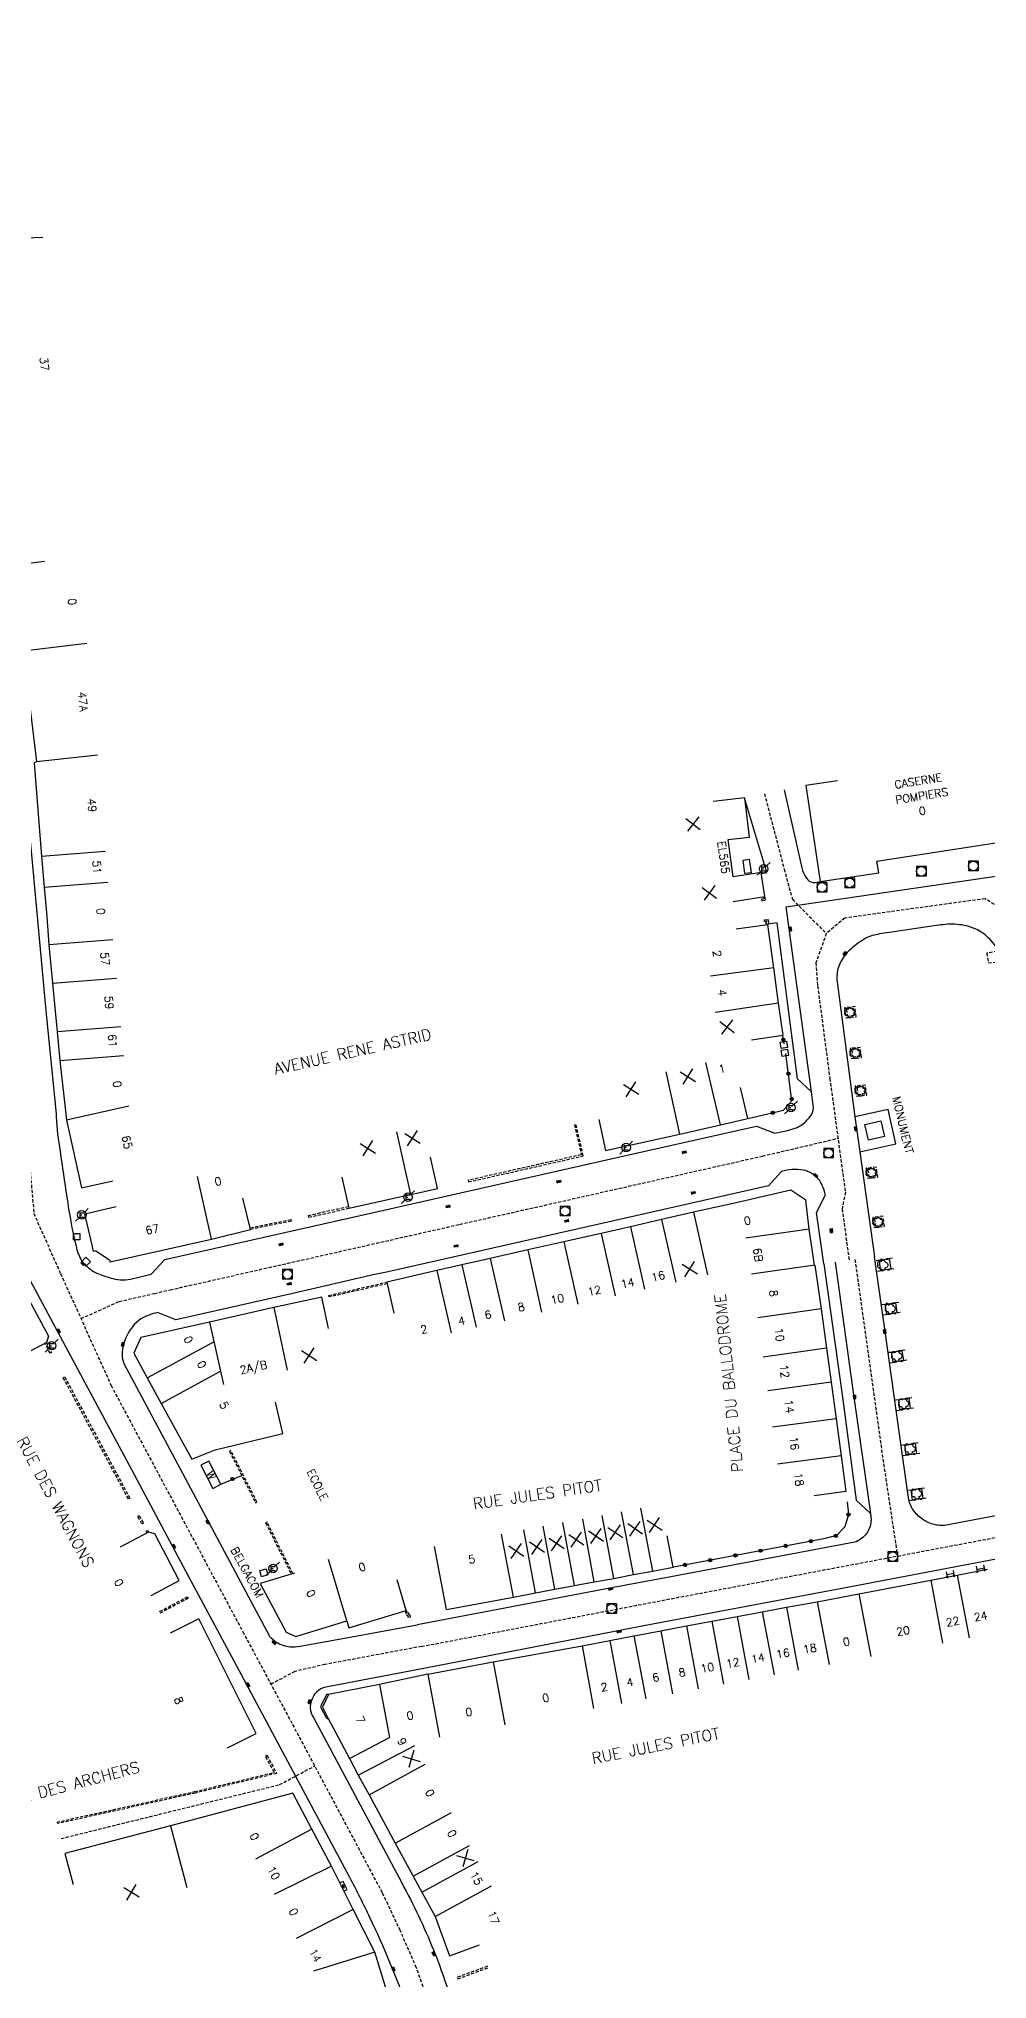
# Model space of a CAD drawing. Header units: millimetres. Extents: x 101000 to 102000, y 121000 to 122001.
# Drawn here: x 101246.7 to 101394.9, y 121696.8 to 122000 of the extents above; entities that cross this region are included whole.
import ezdxf
from ezdxf.enums import TextEntityAlignment as Align

# ---------------------------------------------------------------- set-up
doc = ezdxf.new("R2010")
doc.units = ezdxf.units.MM
doc.linetypes.add('DASHED', pattern=[0.75, 0.5, -0.25])
doc.layers.get('0').update_dxf_attribs({"linetype": 'CONTINUOUS'})
for name, color, linetype in [('W0001', 6, 'DASHED'), ('W0008', 7, 'CONTINUOUS'), ('W0100', 7, 'CONTINUOUS'), ('W0105', 7, 'CONTINUOUS'), ('W0112', 1, 'DASHED'), ('W0300', 7, 'CONTINUOUS'), ('W0322', 7, 'CONTINUOUS'), ('W0334', 7, 'CONTINUOUS'), ('W0400', 7, 'CONTINUOUS'), ('W0420', 7, 'CONTINUOUS'), ('W0471', 7, 'CONTINUOUS'), ('W0984', 7, 'CONTINUOUS'), ('W0989', 7, 'CONTINUOUS'), ('W0991', 7, 'CONTINUOUS'), ('W1102', 7, 'CONTINUOUS')]:
    doc.layers.add(name, color=color, linetype=linetype)
doc.styles.get("Standard").update_dxf_attribs({"font": 'romans.shx', "width": 0.85})

# ---------------------------------------------------------------- blocks, each defined once
blk = doc.blocks.new('T471')
for p, q in [((-0.333334, 0.333334), (-0.333334, -0.333334)), ((-0.333334, 0.333334), (0.333334, 0.333334)), ((-0.333334, 0), (0, 0)), ((0.500001, 0.500001), (1.000002, 1.000002)), ((-0.500001, -0.500001), (-1.000002, -1.000002)), ((-0.333334, -0.333334), (0.333334, -0.333334))]:
    blk.add_line(p, q)
blk.add_ellipse((0, 0), major_axis=(0.471405, 0.471405), ratio=1, start_param=5.4977871438, end_param=11.780972451)
blk = doc.blocks.new('t112o')
at = {"color": 0, "linetype": 'Continuous'}
for p, q in [((-0.5, 0.5), (0.5, 0.5)), ((-0.5, -0.5), (-0.5, 0.5)), ((0.5, 0.5), (0.5, -0.5)), ((0.5, -0.5), (-0.5, -0.5))]:
    blk.add_line(p, q, dxfattribs=at)
blk = doc.blocks.new('t991o')
at = {"color": 0, "linetype": 'Continuous'}
for p, q in [((-1, 1), (1, -1)), ((-1, -1), (1, 1))]:
    blk.add_line(p, q, dxfattribs=at)
blk = doc.blocks.new('T300')
for p, q in [((-0.8, 0.51), (-0.86, 0.34)), ((-0.86, 0.34), (-0.86, 0.17)), ((-0.86, 0.17), (-0.74, 0.06)), ((-0.69, 0.63), (-0.8, 0.51)), ((-0.8, -0.06), (-0.74, 0.06)), ((-0.74, 0.06), (-0.69, 0.11)), ((-0.57, 0.69), (-0.69, 0.63)), ((-0.46, 0.69), (-0.57, 0.69)), ((-0.29, 0.63), (-0.46, 0.69)), ((-0.29, 0.63), (-0.17, 0.74)), ((-0.23, 0.57), (-0.29, 0.63)), ((-0.17, 0.74), (-0.06, 0.8)), ((-0.06, 0.8), (0.06, 0.8)), ((0.06, 0.8), (0.23, 0.74)), ((0.23, 0.74), (0.34, 0.63)), ((0.34, 0.63), (0.4, 0.51)), ((0.46, 0.46), (0.34, 0.46)), ((0.4, 0.51), (0.4, 0.46)), ((0.57, 0.4), (0.46, 0.46)), ((0.57, 0.4), (0.69, 0.29)), ((0.69, 0.29), (0.74, 0.17)), ((0.74, 0.06), (0.69, -0.17)), ((0.74, 0.17), (0.74, 0.06)), ((-0.8, -0.17), (-0.8, -0.06)), ((-0.8, -0.23), (-0.8, -0.17)), ((-0.74, -0.34), (-0.8, -0.23)), ((-0.69, -0.4), (-0.74, -0.34)), ((-0.51, -0.46), (-0.69, -0.4)), ((-0.4, -0.46), (-0.51, -0.46)), ((-0.4, -0.46), (-0.34, -0.46)), ((-0.34, -0.46), (-0.34, -0.4)), ((-0.34, -0.51), (-0.34, -0.46)), ((-0.29, -0.63), (-0.34, -0.51)), ((-0.17, -0.74), (-0.29, -0.63)), ((-0.06, -0.8), (-0.17, -0.74)), ((0.06, -0.8), (-0.06, -0.8)), ((0.17, -0.74), (0.06, -0.8)), ((0.23, -0.69), (0.17, -0.74)), ((0.29, -0.46), (0.23, -0.46)), ((0.29, -0.63), (0.23, -0.69)), ((0.46, -0.4), (0.29, -0.46)), ((0.34, -0.51), (0.29, -0.63)), ((0.34, -0.51), (0.34, -0.46)), ((0.57, -0.34), (0.46, -0.4)), ((0.63, -0.29), (0.57, -0.34)), ((0.69, -0.17), (0.63, -0.29))]:
    blk.add_line(p, q)
blk = doc.blocks.new('t322o')
at = {"color": 0, "linetype": 'Continuous'}
for radius in [0.25, 0.15]:
    blk.add_circle((0, 0), radius, dxfattribs=at)
blk = doc.blocks.new('T400')
for p, q in [((-0.15, 0.3), (0.15, 0.3)), ((-0.15, -0.25), (-0.15, 0.3)), ((-0.15, 0.15), (0.15, 0.15)), ((-0.15, 0), (0.15, 0)), ((0.15, 0.3), (0.15, -0.25)), ((-0.15, -0.15), (0.15, -0.15)), ((-0.15, -0.25), (-0.15, -0.3)), ((-0.15, -0.3), (0.15, -0.3)), ((0.15, -0.3), (0.15, -0.25))]:
    blk.add_line(p, q)
blk = doc.blocks.new('T420')
for p, q in [((0.75, 0.75), (-0.75, 0.75)), ((-0.75, 0.75), (-0.75, -0.75)), ((0.75, 0.75), (0.75, -0.75)), ((0.75, -0.75), (-0.75, -0.75))]:
    blk.add_line(p, q)
blk.add_ellipse((0, 0), major_axis=(-0.53, 0.53), ratio=1, start_param=3.926991, end_param=10.210176)
blk = doc.blocks.new('t105o')
for p, q in [((-0.5, 0), (0.5, 0)), ((0.5, 0), (0.2, 0.1)), ((0.5, 0), (0.2, -0.1))]:
    blk.add_line(p, q)

msp = doc.modelspace()

# ---------------------------------------------------------------- linework, layer by layer
at = {"layer": 'W0001', "flags": 128}
for points in [[(101250.1, 121807.07), (101245.98, 121816.38), (101245.29, 121824.1), (101239.32, 121891.17), (101233.1, 121957.34), (101231.98, 122000)], [(101374.23, 121809.27), (101376.42, 121793.67), (101378.57, 121778.27), (101380.87, 121762.95)], [(101306.49, 121748.82), (101346.68, 121756.5), (101371.65, 121761.2), (101398.69, 121766.31), (101428.29, 121771.86), (101456.01, 121777.02), (101480.98, 121781.69), (101510.9, 121787.28)]]:
    msp.add_lwpolyline(points, dxfattribs=at)
at = {"layer": 'W0001'}
for points in [[(101360.09, 121882.04), (101363.16, 121870.28), (101364.45, 121865.55), (101369.75, 121860.21)], [(101407.31, 121811.98), (101405.24, 121827.26), (101403.99, 121829.64), (101400.44, 121855.13), (101399.68, 121859.94), (101397.93, 121863.57), (101394.57, 121865.65), (101372.64, 121862.62), (101369.75, 121860.21), (101368.13, 121855.63), (101368.4, 121852.01), (101370.3, 121837.56), (101372.73, 121819.8), (101372.21, 121817.16), (101373.33, 121809.15)], [(101253.27, 121800.04), (101259.23, 121802.72), (101264.76, 121803.98), (101267.23, 121804.54), (101312.47, 121814.77), (101359.79, 121825.44), (101371.58, 121828.21)], [(101250.1, 121807.07), (101257.98, 121789.6), (101278.56, 121751.13), (101286.34, 121736.63), (101300.36, 121710.33), (101303.05, 121704.63), (101305.52, 121698.98), (101307.43, 121693.72), (101309.71, 121686.75), (101316.04, 121660.61), (101319.15, 121648.02), (101321.15, 121640.5), (101323.63, 121632.06)], [(101306.49, 121748.82), (101291.4, 121746), (101286.68, 121744.9), (101282.97, 121742.91)], [(101250.16, 121718.81), (101284.31, 121727.23), (101289.8, 121730.15)]]:
    msp.add_lwpolyline(points, dxfattribs=at)
at = {"layer": 'W0008', "flags": 128}
for points in [[(101234.03, 122000, 0.009259), (101234.12, 121995.17, 0.0071), (101234.42, 121989.77, 0.0012), (101235.74, 121971.69, -0.0027), (101236.13, 121965.77, 0.0108), (101237.06, 121952.45), (101239.12, 121932.57), (101240.86, 121917.27), (101243.19, 121896.19), (101245.53, 121872.5), (101246.42, 121862.87), (101247.84, 121847.62), (101249.39, 121832.02, -0.018), (101249.41, 121831.58, 0.0312), (101250.02, 121826.17, -0.0008), (101251.06, 121819.06, 0.0248), (101252.5, 121811.42, 0.0909), (101253.43, 121809.04, 0.0815), (101255.25, 121807.4), (101255.25, 121807.4)], [(101363.17, 121882.65), (101365.93, 121870.45, 0.0929), (101366.55, 121869.02, 0.1332), (101367.32, 121868.26, 0.179596), (101368.82, 121868.33)], [(101255.25, 121807.4, 0.044687), (101257.84, 121806.4, 0.1234), (101261.03, 121806.21), (101264.26, 121806.96), (101266.37, 121809.26), (101298.97, 121816.6), (101338.62, 121825.56), (101358.85, 121830.11), (101361.7, 121829), (101363.22, 121829.33, 0.0864), (101365.79, 121830.23, 0.0906), (101367.2, 121831.59, 0.1895), (101367.76, 121832.98), (101367.46, 121835.48), (101365.27, 121837.51), (101362.07, 121861.87), (101360.62, 121861.68)], [(101403.32, 121811.39), (101400.7, 121830.69), (101397.24, 121855.96, 0.1172), (101396.31, 121858.09, 0.122), (101393.37, 121860.77, 0.0899), (101390.59, 121861.59, 0.0654), (101387.67, 121861.54), (101379.61, 121860.37, 0.0554), (101376.56, 121859.76, 0.0769), (101374.27, 121858.35, 0.0583), (101372.61, 121856.73, 0.1018), (101371.57, 121854.67, 0.0953), (101371.45, 121852.65), (101374.19, 121831.57)], [(101369.35, 121808.58), (101368.24, 121816.6), (101369.62, 121819.36, 0.0885), (101368.68, 121821.65, 0.1768), (101366.16, 121823.26, 0.1061), (101362.75, 121823.03), (101360.73, 121820.78), (101301.27, 121807.36), (101298.95, 121806.86), (101286.36, 121803.99), (101268.08, 121799.83), (101265.26, 121801, 0.0745), (101262.64, 121799.99, 0.135), (101260.45, 121797.37, 0.1098), (101259.71, 121794.46, 0.1271), (101259.98, 121793.03), (101269.14, 121775.88), (101282.76, 121750.41, 0.0456), (101283.8, 121749.51, 0.1208), (101285.96, 121748.78, 0.0705), (101287.52, 121748.85), (101295.05, 121750.23), (101305.84, 121752.22)], [(101320.51, 121631.13, -0.068845), (101319.56, 121633.74, -0.0081), (101316.66, 121644.18, -0.0064), (101314.28, 121653.84), (101309.35, 121674.91), (101308.07, 121680.08, 0.0134), (101304.31, 121692.27, 0.027), (101298.44, 121706.45, 0.0118), (101295.3, 121712.7), (101278.38, 121744.39), (101270.14, 121759.69), (101261.24, 121776.39), (101252.47, 121792.72), (101244.95, 121806.74)], [(101418.15, 121604.9), (101409.07, 121603.83), (101409.73, 121602.71), (101430.57, 121604.95), (101432.45, 121606.49), (101432.93, 121607.62), (101433.02, 121608.65), (101429.95, 121631.25), (101427.89, 121646.54), (101425.45, 121664.59), (101421.95, 121690.39), (101419.32, 121709.73), (101412.07, 121762.76), (101412.07, 121762.76, 0.31714), (101409.34, 121764.78), (101409.08, 121764.78), (101408.82, 121764.78), (101408.56, 121764.76), (101401.76, 121763.52), (101374.68, 121758.36), (101341.23, 121752.02), (101307.14, 121745.43)], [(101307.14, 121745.43), (101291.52, 121742.46, 0.1475), (101290.1, 121741.69, 0.1102), (101289.3, 121740.37, 0.1), (101289.09, 121739.2, 0.1082), (101289.59, 121737.7), (101303.41, 121711.87, -0.0268), (101308.35, 121701.44, -0.0164), (101310.71, 121694.94, -0.0122), (101312.83, 121687.92, -0.0045), (101314.32, 121682.28), (101315.48, 121677.38), (101318.69, 121663.6, -0.0009), (101320.37, 121656.2, 0.0103), (101323.59, 121643.39, 0.020845), (101326.65, 121633.32)]]:
    msp.add_lwpolyline(points, format="xyb", dxfattribs=at)
for points in [[(101359.62, 121869.56), (101360.47, 121869.72), (101357.04, 121881.18)], [(101375.01, 121826.1), (101377.31, 121809.71)], [(101371.15, 121808.84), (101374.06, 121787.77), (101376.64, 121769.61), (101376.75, 121768.6), (101376.73, 121768.35), (101376.7, 121768.1), (101376.65, 121767.85), (101376.59, 121767.61), (101376.51, 121767.37), (101376.42, 121767.13), (101376.31, 121766.9), (101376.18, 121766.68), (101376.04, 121766.47), (101375.88, 121766.27), (101375.71, 121766.08), (101375.52, 121765.91), (101375.33, 121765.74), (101375.12, 121765.58), (101374.9, 121765.43), (101374.68, 121765.3), (101374.44, 121765.19), (101374.19, 121765.09), (101346.3, 121759.87), (101335.66, 121757.89), (101305.83, 121752.22)], [(101369.39, 121808.59), (101372.22, 121788.12), (101374.43, 121771.67), (101376.63, 121769.62)], [(101403.94, 121770.68), (101388.21, 121767.71), (101387.95, 121767.7), (101387.69, 121767.7), (101387.43, 121767.72), (101387.17, 121767.75), (101386.92, 121767.79), (101386.66, 121767.85), (101386.41, 121767.92), (101386.17, 121768), (101385.92, 121768.09), (101385.68, 121768.19), (101385.44, 121768.31), (101385.21, 121768.43), (101384.99, 121768.56), (101384.78, 121768.71), (101384.57, 121768.86), (101384.37, 121769.02), (101384.17, 121769.18), (101383.99, 121769.36), (101383.81, 121769.55), (101383.64, 121769.74), (101383.47, 121769.95), (101383.32, 121770.16), (101383.18, 121770.38), (101383.06, 121770.6), (101382.95, 121770.82), (101382.85, 121771.06), (101382.76, 121771.3), (101382.69, 121771.54), (101382.63, 121771.79), (101382.59, 121772.04), (101381.67, 121778.64), (101378.98, 121798.03), (101377.31, 121809.7)]]:
    msp.add_lwpolyline(points, dxfattribs=at)
at = {"layer": 'W0100', "flags": 128}
for points in [[(101247.6, 121918.31), (101242.64, 121917.7), (101244.26, 121904.35), (101246.35, 121887.03), (101245.95, 121886.88), (101247.12, 121872.23), (101247.51, 121867.47), (101247.94, 121862.87), (101248.27, 121858.45), (101248.85, 121852.43), (101249.54, 121844.85), (101249.98, 121840.38), (101251.01, 121831.07), (101253.35, 121820.49), (101258.23, 121821.57), (101258.23, 121821.57)], [(101371.48, 121884.07), (101366.54, 121883.32), (101368.82, 121868.33), (101377.95, 121869.69), (101377.67, 121871.49), (101402.97, 121875.42), (101402.2, 121880.36)], [(101355.22, 121865.22), (101360.17, 121865.97), (101359.59, 121869.73), (101355.2, 121869.06), (101354.43, 121874.91), (101357.75, 121875.28), (101357.01, 121881.42), (101352.05, 121880.82)], [(101358.06, 121843.6), (101363.01, 121844.31), (101362.29, 121849.31), (101361.56, 121854.86), (101360.64, 121861.58), (101355.68, 121860.9)], [(101334.19, 121831.17), (101335.26, 121826.29), (101346.89, 121828.85), (101353.2, 121830.31), (101357.49, 121831.29), (101356.37, 121836.17)], [(101367.9, 121808.4), (101367.1, 121814.01), (101366.54, 121818.53), (101364.2, 121820.1), (101355.69, 121818.15), (101349.01, 121816.65), (101344.02, 121815.51), (101339.13, 121814.39), (101334.55, 121813.36), (101328.72, 121812.03), (101323.11, 121810.81), (101317.21, 121809.45), (101312.81, 121808.45), (101308.9, 121807.55), (101301.07, 121805.76), (101302.18, 121800.89)], [(101255.59, 121810.63), (101255.25, 121810.55), (101255.04, 121811.49), (101253.89, 121816.43), (101258.77, 121817.56), (101258.77, 121817.56)], [(101255.59, 121810.63), (101257.75, 121809.2), (101257.83, 121808.9), (101273.68, 121812.47), (101279.79, 121813.98), (101278.59, 121818.84)], [(101367.96, 121808.41), (101368.94, 121801.55), (101369.79, 121795.41), (101370.52, 121790.1), (101371.28, 121784.39), (101372.06, 121778.62), (101372.8, 121773.01), (101367.84, 121772.36)], [(101291.96, 121798.49), (101290.91, 121803.38), (101283.41, 121801.77), (101273.36, 121799.51), (101262.63, 121797.11), (101261.54, 121794.63), (101263.6, 121790.8), (101265.82, 121786.76), (101270.58, 121778.06), (101274.26, 121779.55), (101284.83, 121782.11), (101283.65, 121786.97)], [(101310.38, 121754.59), (101320.89, 121756.54), (101324.32, 121757.19), (101327.35, 121757.75), (101330.42, 121758.32), (101333.5, 121758.89), (101336.56, 121759.46), (101339.6, 121760.04), (101342.65, 121760.59), (101345.83, 121761.21), (101344.88, 121766.12)], [(101286.64, 121760.26), (101281.3, 121758.68), (101284.89, 121751.91), (101285.33, 121751.07), (101286.83, 121750.39), (101287.69, 121750.65), (101294.84, 121752.8), (101295.15, 121751.75), (101304.1, 121754.42), (101302.67, 121759.21)], [(101307.48, 121744.5), (101317.71, 121746.42), (101331.59, 121748.94), (101335.91, 121749.76), (101339.7, 121750.46), (101343.89, 121751.25), (101347.91, 121752.02), (101351.87, 121752.75), (101355.81, 121753.5), (101359.75, 121754.24), (101363.56, 121754.96), (101368.31, 121755.81), (101374.83, 121757.06), (101386.09, 121759.17), (101390.23, 121759.98), (101390.23, 121759.98), (101394.94, 121760.87)], [(101389.67, 121760.2), (101388.6, 121759.99)], [(101393.28, 121760.86), (101394.43, 121761.09)], [(101276.16, 121733), (101280.64, 121735.23), (101271.69, 121753.13), (101267.21, 121750.89)], [(101307.48, 121744.5), (101299.91, 121742.87), (101291.94, 121741.32), (101291, 121739.34), (101291.85, 121737.67), (101295.25, 121731.3), (101296.6, 121728.71), (101298.3, 121725.62), (101302.39, 121718.1), (101305.19, 121712.95), (101306.57, 121710.42), (101308.65, 121706.61), (101310.88, 121700.5), (101315.58, 121702.21)]]:
    msp.add_lwpolyline(points, dxfattribs=at)
at = {"layer": 'W0100'}
for points in [[(101358, 121869.7), (101357.02, 121869.57), (101356.74, 121871.68), (101357.72, 121871.82)], [(101282.2, 121760.96), (101282.48, 121759.99), (101281.49, 121759.7), (101281.22, 121760.68)]]:
    msp.add_lwpolyline(points, close=True, dxfattribs=at)
at = {"layer": 'W0100', "flags": 128}
for points in [[(101378.28, 121830.95), (101378.83, 121828.47), (101376.37, 121827.9), (101375.8, 121830.36)], [(101378.24, 121807.54), (101378.06, 121809.19), (101379.6, 121809.42), (101379.82, 121807.76)], [(101378.95, 121802.31), (101380.58, 121802.51), (101380.78, 121800.93), (101379.21, 121800.69)], [(101379.97, 121794.8), (101381.58, 121795.06), (101381.83, 121793.46), (101380.21, 121793.22)], [(101381.26, 121785.77), (101381.09, 121787.4), (101382.65, 121787.59), (101382.86, 121785.99)], [(101382.02, 121780.34), (101383.62, 121780.56), (101383.85, 121778.93), (101382.24, 121778.74)], [(101383.2, 121771.68), (101383, 121773.28), (101384.62, 121773.49), (101384.85, 121771.92)]]:
    msp.add_lwpolyline(points, close=True, dxfattribs=at)
at = {"layer": 'W0100'}
for points in [[(101294.05, 121822.16), (101295.15, 121817.28), (101303.84, 121819.24), (101304.82, 121819.45), (101308.99, 121820.37), (101307.92, 121825.26)], [(101243.28, 121806.43), (101248.18, 121797.28), (101247.87, 121796.3), (101243.45, 121793.97)], [(101275.13, 121774.16), (101273.28, 121777.79), (101272.02, 121777.14), (101273.87, 121773.52), (101275.12, 121774.16)], [(101264.22, 121756.79), (101268.64, 121759.13), (101264.8, 121766.39), (101263.84, 121766.67), (101259.42, 121764.33)], [(101303.67, 121686.45), (101299.18, 121701.05), (101295.81, 121707.71), (101292.43, 121714.51), (101289.38, 121720.28), (101286.41, 121725.9), (101267.27, 121720.8), (101250.77, 121716.48), (101252.03, 121711.65)], [(101294.38, 121710.6), (101294.9, 121710.85), (101294.24, 121712.11), (101293.75, 121711.87)], [(101294.57, 121711.48), (101294.06, 121711.23), (101294.44, 121711.1), (101294.19, 121711.61), (101294.06, 121711.23)]]:
    msp.add_lwpolyline(points, dxfattribs=at)
at = {"layer": 'W0112'}
for points in [[(101359.92, 121865.94), (101359.97, 121865.62), (101359.63, 121865.56), (101359.67, 121865.31), (101360.26, 121865.41), (101360.17, 121865.97)], [(101360.39, 121861.54), (101360.32, 121862), (101360.48, 121862.02), (101360.47, 121862.15), (101360.12, 121862.11), (101360.09, 121862.36), (101360.69, 121862.42), (101360.75, 121861.81), (101360.61, 121861.79), (101360.64, 121861.58)], [(101330.42, 121830.35), (101331.45, 121825.64), (101313.77, 121821.64), (101313.83, 121821.39), (101331.75, 121825.45), (101330.66, 121830.4)], [(101295.09, 121817.52), (101288.8, 121816.12), (101288.85, 121815.88), (101295.15, 121817.28)], [(101279.73, 121814.23), (101286.09, 121815.53), (101286.14, 121815.28), (101279.79, 121813.98)], [(101301.13, 121805.49), (101292.04, 121803.42), (101291.99, 121803.66), (101301.07, 121805.74)], [(101247.86, 121796.3), (101248.67, 121794.75), (101248.45, 121794.64), (101247.64, 121796.18)], [(101286.39, 121760.19), (101282.35, 121768.26), (101282.13, 121768.15), (101286.14, 121760.12)], [(101263.6, 121766.54), (101263.45, 121766.82), (101263.67, 121766.94), (101263.82, 121766.66)], [(101265.55, 121754.26), (101269.93, 121756.57), (101270.05, 121756.35), (101265.67, 121754.04)], [(101303.93, 121754.37), (101304.14, 121753.69), (101304.33, 121753.74), (101304.38, 121753.39), (101304.76, 121753.46), (101304.72, 121753.71), (101304.59, 121753.69), (101304.53, 121754.06), (101304.3, 121754), (101304.17, 121754.44), (101304.1, 121754.42)], [(101249.49, 121721.37), (101271.05, 121726.14), (101283.47, 121729.15), (101282.13, 121731.7), (101282.35, 121731.81), (101283.85, 121728.98), (101271.11, 121725.9), (101249.55, 121721.13)], [(101316.8, 121698.84), (101312.07, 121697.12), (101312.16, 121696.88), (101316.89, 121698.61)]]:
    msp.add_lwpolyline(points, dxfattribs=at)
for points in [[(101396.46, 121857.41), (101394.84, 121857.14), (101395.09, 121855.61), (101396.67, 121855.77)], [(101372.84, 121847.03), (101374.44, 121847.21), (101374.23, 121848.78), (101372.62, 121848.59)], [(101373.06, 121847.31), (101374.16, 121847.43), (101374.01, 121848.5), (101372.91, 121848.37)], [(101373.67, 121840.67), (101375.27, 121840.85), (101375.06, 121842.42), (101373.46, 121842.23)], [(101373.89, 121840.95), (101374.99, 121841.07), (101374.84, 121842.15), (101373.74, 121842.02)], [(101374.47, 121834.79), (101376.07, 121834.97), (101375.85, 121836.54), (101374.25, 121836.35)], [(101374.68, 121835.07), (101375.78, 121835.19), (101375.64, 121836.26), (101374.54, 121836.13)], [(101376.19, 121821.97), (101377.79, 121822.15), (101377.57, 121823.72), (101375.97, 121823.53)], [(101376.41, 121822.25), (101377.5, 121822.37), (101377.36, 121823.44), (101376.26, 121823.31)], [(101377.23, 121814.28), (101378.83, 121814.46), (101378.61, 121816.03), (101377.01, 121815.84)], [(101377.44, 121814.56), (101378.54, 121814.68), (101378.4, 121815.76), (101377.3, 121815.63)], [(101250.73, 121790.94), (101260.91, 121771.99), (101260.69, 121771.87), (101250.5, 121790.82)], [(101276.47, 121779.32), (101280.56, 121771.28), (101280.78, 121771.39), (101276.69, 121779.43)], [(101262.37, 121769.27), (101263.03, 121768.1), (101262.81, 121767.97), (101262.15, 121769.15)]]:
    msp.add_lwpolyline(points, close=True, dxfattribs=at)
at = {"layer": 'W0322', "flags": 128}
for points in [[(101363.15, 121842.96), (101362.95, 121844.3)], [(101275.12, 121774.16), (101278.39, 121775.55)], [(101373.02, 121771.41), (101373.22, 121769.44), (101372.66, 121767.52), (101371.36, 121766.13), (101369.35, 121765.64), (101345.88, 121761.22)]]:
    msp.add_lwpolyline(points, dxfattribs=at)
at = {"layer": 'W0322'}
msp.add_lwpolyline([(101357.49, 121831.29), (101363.06, 121832.59), (101364.39, 121834.05), (101363.43, 121841.44)], dxfattribs=at)
at = {"layer": 'W0334', "flags": 128}
for points in [[(101367.46, 121835.48), (101363.49, 121864.36), (101401.6, 121869.95), (101405.48, 121842.11)], [(101291.94, 121741.32), (101291.64, 121741.29), (101290.72, 121739.39), (101291.66, 121737.6), (101291.96, 121737.47)]]:
    msp.add_lwpolyline(points, dxfattribs=at)
msp.add_lwpolyline([(101374.19, 121831.57), (101375.01, 121826.1), (101380.64, 121827.37), (101379.4, 121832.72)], close=True, dxfattribs=at)
at = {"layer": 'W1102'}
for p, q in [((101247.32, 121968.93), (101237.32, 121968.57)), ((101244.26, 121904.35), (101254.19, 121905.56)), ((101255.88, 121888.09), (101246.35, 121887.03)), ((101257.07, 121873.04), (101247.1, 121872.26)), ((101247.51, 121867.47), (101257.48, 121868.25)), ((101258.24, 121859.23), (101248.27, 121858.45)), ((101248.85, 121852.43), (101258.82, 121853.21)), ((101361.56, 121854.86), (101351.64, 121853.56)), ((101362.29, 121849.31), (101352.39, 121847.88)), ((101259.51, 121845.63), (101249.54, 121844.85)), ((101249.98, 121840.38), (101259.95, 121841.16)), ((101346.89, 121828.85), (101344.74, 121838.62)), ((101353.2, 121830.31), (101350.95, 121840.05)), ((101260.78, 121833.23), (101251.01, 121831.07)), ((101304.82, 121819.45), (101302.62, 121829.21)), ((101273.68, 121812.47), (101271.48, 121822.22)), ((101349.01, 121816.65), (101351.21, 121806.89)), ((101339.13, 121814.39), (101341.36, 121804.64)), ((101344.02, 121815.51), (101346.25, 121805.76)), ((101367.1, 121814.01), (101357.2, 121812.6)), ((101323.11, 121810.81), (101325.24, 121801.04)), ((101328.72, 121812.03), (101330.93, 121802.28)), ((101334.55, 121813.36), (101336.74, 121803.6)), ((101308.9, 121807.55), (101311.14, 121797.81)), ((101312.81, 121808.45), (101315.02, 121798.7)), ((101317.21, 121809.45), (101319.46, 121799.7)), ((101283.41, 121801.77), (101285.51, 121791.99)), ((101273.36, 121799.51), (101275.55, 121789.75)), ((101263.6, 121790.8), (101274.05, 121796.41)), ((101265.82, 121786.76), (101275.08, 121791.84)), ((101294.84, 121752.8), (101291.96, 121762.38)), ((101299.91, 121742.87), (101301.5, 121734.6)), ((101295.25, 121731.3), (101301.5, 121734.6)), ((101296.6, 121728.71), (101305.47, 121733.33)), ((101298.3, 121725.62), (101307.06, 121730.44)), ((101302.39, 121718.1), (101311.18, 121722.88)), ((101267.27, 121720.8), (101269.84, 121711.14)), ((101289.38, 121720.28), (101280.54, 121715.6)), ((101305.19, 121712.95), (101313.98, 121717.72)), ((101292.43, 121714.51), (101283.48, 121710.07)), ((101306.57, 121710.42), (101315.35, 121715.21)), ((101308.65, 121706.61), (101317.43, 121711.41)), ((101295.81, 121707.71), (101286.89, 121703.19)), ((101299.18, 121701.05), (101289.62, 121698.11))]:
    msp.add_line(p, q, dxfattribs=at)
at = {"layer": 'W1102', "flags": 128}
for points in [[(101367.96, 121808.41), (101358.07, 121807)], [(101368.94, 121801.55), (101359.04, 121800.14)], [(101369.79, 121795.41), (101359.89, 121794.04)], [(101370.52, 121790.1), (101360.6, 121788.78)], [(101371.28, 121784.39), (101361.37, 121783.06)], [(101372.06, 121778.62), (101362.15, 121777.28)], [(101330.42, 121758.32), (101328.6, 121768.16)], [(101333.5, 121758.89), (101331.68, 121768.73)], [(101336.56, 121759.46), (101334.74, 121769.29)], [(101339.6, 121760.04), (101337.75, 121769.86)], [(101342.65, 121760.59), (101340.75, 121770.41)], [(101320.89, 121756.54), (101319.02, 121766.37)], [(101324.32, 121757.19), (101322.49, 121767.02)], [(101327.35, 121757.75), (101325.53, 121767.59)], [(101310.38, 121754.59), (101308.55, 121764.42)], [(101386.09, 121759.17), (101387.93, 121749.35)], [(101390.23, 121759.98), (101392.07, 121750.15)], [(101374.83, 121757.06), (101376.71, 121747.24)], [(101355.81, 121753.5), (101357.65, 121743.67)], [(101359.75, 121754.24), (101361.61, 121744.41)], [(101363.56, 121754.96), (101365.34, 121745.12)], [(101368.31, 121755.81), (101370.19, 121745.99)], [(101339.7, 121750.46), (101341.55, 121740.63)], [(101343.89, 121751.25), (101345.74, 121741.42)], [(101347.91, 121752.02), (101349.73, 121742.18)], [(101351.87, 121752.75), (101353.69, 121742.92)], [(101331.59, 121748.94), (101333.38, 121739.1)], [(101335.91, 121749.76), (101337.74, 121739.93)], [(101307.48, 121744.5), (101309.33, 121734.67)], [(101317.71, 121746.42), (101319.5, 121736.58)]]:
    msp.add_lwpolyline(points, dxfattribs=at)

# ---------------------------------------------------------------- block references
at = {"layer": 'W0105'}
for p, rotation in [((101378.06, 121809.19), 8.301151260055203), ((101378.24, 121807.54), 8.038796950736225), ((101379.6, 121809.42), 188.6090279085645), ((101379.82, 121807.76), 189.3655460211741), ((101378.95, 121802.31), 7.425922896181126), ((101380.58, 121802.51), 187.7537769924149), ((101379.21, 121800.69), 9.240650377934204), ((101380.78, 121800.93), 189.0171347959531), ((101380.21, 121793.22), 7.948753107540083), ((101381.58, 121795.06), 187.9576544842991), ((101381.83, 121793.46), 188.5881556386921), ((101381.09, 121787.4), 7.168692678794454), ((101382.65, 121787.59), 185.5652371103958), ((101381.26, 121785.77), 7.375114031521268), ((101382.86, 121785.99), 186.9344207944935), ((101382.02, 121780.34), 7.675588101225663), ((101383.62, 121780.56), 187.4871736863017), ((101382.24, 121778.74), 7.004406103154772), ((101383.85, 121778.93), 186.879468266626), ((101383, 121773.28), 6.984472696561756), ((101383.2, 121771.68), 6.984472696561756), ((101384.62, 121773.49), 187.5842111212217), ((101384.85, 121771.92), 188.3077211337903), ((101388.6, 121759.99), 280.7402861033889), ((101389.67, 121760.2), 280.5132646768896), ((101393.28, 121760.86), 281.6356649149831), ((101394.43, 121761.09), 281.5794634889306)]:
    msp.add_blockref('t105o', p, dxfattribs=dict(at, rotation=rotation))
msp.add_blockref('t105o', (101379.97, 121794.8), dxfattribs=at)
at = {"layer": 'W0112'}
for p, rotation in [((101363.12, 121842.8), 278.3525128383129), ((101363.29, 121841.57), 97.86306700696893), ((101254.05, 121808.92), 314.7344)]:
    msp.add_blockref('t112o', p, dxfattribs=dict(at, rotation=rotation))
msp.add_blockref('t112o', (101252.62, 121812.83), dxfattribs=at)
at = {"layer": 'W0300'}
for p in [(101373.46, 121847.82), (101374.29, 121841.46), (101375.09, 121835.58), (101376.81, 121822.76), (101377.85, 121815.07), (101378.62, 121808.35), (101379.79, 121801.54), (101380.82, 121794.14), (101381.88, 121786.72), (101382.88, 121779.63), (101383.91, 121772.63)]:
    msp.add_blockref('T300', p, dxfattribs=at)
at = {"layer": 'W0322'}
for p, rotation in [((101363.05, 121843.62), 97.43428528651468), ((101363.84, 121838.31), 97.43428528651468), ((101361.39, 121832.2), 13.04485401536457), ((101364.35, 121834.35), 97.43428528651468), ((101276.97, 121774.99), 22.96405462423044), ((101373.22, 121769.42), 253.5548108755123), ((101367.34, 121765.27), 190.6701477608924), ((101371.25, 121766.1), 193.5659234592488), ((101351.62, 121762.3), 190.6701477608924), ((101355.55, 121763.04), 190.6701477608924), ((101359.48, 121763.78), 190.6701477608924), ((101363.41, 121764.53), 190.6701477608924), ((101347.68, 121761.56), 190.6701477608924)]:
    msp.add_blockref('t322o', p, dxfattribs=dict(at, rotation=rotation))
at = {"layer": 'W0400'}
for p, rotation in [((101364.11, 121860.93), 7.243468863981207), ((101372.69, 121857.08), 318.7705403194623), ((101374.36, 121829.71), 8.187214045884055), ((101347.54, 121826.02), 282.2692735736764), ((101368.09, 121822.41), 48.08009763716861), ((101327.94, 121821.45), 281.6856063840939), ((101348.96, 121819.7), 282.7865942638128), ((101310.66, 121817.57), 102.6396955212401), ((101329.21, 121815.31), 102.53983308551), ((101370.54, 121813.78), 6.767288915442658), ((101284.57, 121811.65), 103.4485169638684), ((101311.9, 121811.39), 102.5076462625629), ((101253.56, 121808.67), 45.14700758288537), ((101285.84, 121805.47), 102.3956097610023), ((101249.76, 121798.12), 29.42114994575584), ((101259.83, 121796.03), 347.9004482826422), ((101378.88, 121798), 187.8996739990069), ((101374.18, 121787.78), 1.255274355250188), ((101273.1, 121768.26), 208.5340057720255), ((101267.79, 121764.44), 29.65756851781742), ((101336.04, 121757.8), 280.5678695478753), ((101337.36, 121751.15), 280.9544460534133), ((101283.48, 121749.42), 49.79178241558941), ((101279.37, 121742.79), 207.8532647538083), ((101289.01, 121740.2), 343.5172282066203), ((101302.1, 121698.44), 22.36802075682835), ((101308.42, 121700.8), 24.46909575098238)]:
    msp.add_blockref('T400', p, dxfattribs=dict(at, rotation=rotation))
at = {"layer": 'W0420'}
for p in [(101392.73, 121870.77), (101369.07, 121867.43), (101373.4, 121868.12), (101384.61, 121869.93), (101370.1, 121825.89), (101328.93, 121816.83), (101285.54, 121806.96), (101380.13, 121762.84), (101336.21, 121754.73)]:
    msp.add_blockref('T420', p, dxfattribs=at)
at = {"layer": 'W0471'}
for p in [(101359.96, 121870.31), (101364.23, 121833.03), (101338.48, 121826.76), (101304.38, 121819.03), (101253.42, 121816.25), (101248.69, 121795.81), (101283.29, 121761)]:
    msp.add_blockref('T471', p, dxfattribs=at)
at = {"layer": 'W0991'}
for p, rotation in [((101348.94, 121877.33), 276.9071867497985), ((101351.48, 121866.57), 278.6813503916589), ((101354.23, 121845.6), 278.1939847365888), ((101348.13, 121837.86), 13.03843888951192), ((101339.25, 121835.87), 12.39924321975852), ((101305.08, 121828.22), 12.38544015272474), ((101298.12, 121826.66), 12.68101008675629), ((101348.41, 121807.79), 12.88182139193972), ((101288.94, 121794.27), 12.12829796937621), ((101339.88, 121767.2), 10.26889879763401), ((101342.91, 121767.77), 10.98659428815021), ((101324.55, 121764.36), 10.53335440509831), ((101327.61, 121764.92), 10.48725530985089), ((101330.69, 121765.49), 10.49450151285925), ((101333.76, 121766.06), 10.52417097667301), ((101336.78, 121766.63), 10.70420828037691), ((101321.3, 121763.74), 10.73756730617354), ((101304.9, 121731.26), 298.8650079742153), ((101313.34, 121715.75), 298.6047286551703), ((101261.17, 121710.42), 14.66817605867677)]:
    msp.add_blockref('t991o', p, dxfattribs=dict(at, rotation=rotation))

# ---------------------------------------------------------------- texts
at = {"layer": 'W0984'}
for s, rotation, p in [('CASERNE', 9.177, (101384.12, 121884.04)), ('POMPIERS', 9.177, (101384.67, 121881.72)), ('EL565', 277.5054, (101353.7, 121872.09)), ('MONUMENT', 283.2668, (101381.72, 121830.29)), ('W', 297.0702, (101273.64, 121775.57)), ('ECOLE', 296.1938, (101290.24, 121774.07)), ('BELGACOM', 298.5764, (101279.24, 121760.41))]:
    msp.add_text(s, height=1.25, rotation=rotation, dxfattribs=at).set_placement(p, align=Align.MIDDLE)
at = {"layer": 'W0989'}
for s, rotation, p in [('AVENUE RENE ASTRID', 12.7254, (101295.74, 121841.76)), ('PLACE DU BALLODROME', 95.6331, (101354.51, 121789.96)), ('RUE DES WAGNONS', 298.1658, (101249.31, 121771.38)), ('RUE JULES PITOT', 8.399, (101324.6, 121772.56)), ('RUE JULES PITOT', 11.3035, (101343.09, 121733.29)), ('IMPASSE DES ARCHERS', 14.6682, (101249.17, 121726.6))]:
    msp.add_text(s, height=1.75, rotation=rotation, dxfattribs=at).set_placement(p, align=Align.MIDDLE)
at = {"layer": 'W0991'}
for s, rotation, p in [('37', 274.9735, (101247.54, 121949.2)), ('0', 276.9247, (101251.89, 121912.05)), ('47A', 275.5402, (101253.57, 121896.44)), ('49', 274.5358, (101255.01, 121880.24)), ('0', 8.8237, (101384.75, 121879.37)), ('51', 274.7641, (101255.78, 121870.57)), ('0', 274.7724, (101256.36, 121863.67)), ('57', 275.5003, (101257.02, 121856.25)), ('2', 277.8209, (101352.68, 121857.06)), ('59', 275.2317, (101257.66, 121849.42)), ('4', 277.4718, (101353.5, 121850.98)), ('61', 275.5702, (101258.22, 121843.44)), ('1', 12.931, (101353.44, 121839.09)), ('0', 276.3434, (101258.94, 121836.67)), ('65', 282.4525, (101260.48, 121827.61)), ('0', 13.9249, (101274.69, 121821.48)), ('67', 12.6793, (101264.41, 121813.99)), ('0', 12.8026, (101357.4, 121815.35)), ('6B', 278.064, (101359.09, 121810)), ('12', 12.801, (101333.51, 121804.41)), ('14', 12.6621, (101338.7, 121805.58)), ('16', 12.8849, (101343.47, 121806.66)), ('8', 13.0018, (101322.07, 121801.85)), ('10', 12.3308, (101327.73, 121803.12)), ('8', 278.1267, (101361.52, 121803.99)), ('2', 12.9107, (101306.88, 121798.37)), ('4', 12.9247, (101312.76, 121799.72)), ('6', 12.742, (101316.89, 121800.66)), ('0', 298.2313, (101270.06, 121796.74)), ('10', 277.8538, (101362.43, 121797.52)), ('0', 298.7203, (101272.16, 121792.86)), ('2A/B', 12.6756, (101280.25, 121792.35)), ('12', 277.7818, (101363.22, 121791.81)), ('5', 298.7118, (101275.65, 121786.49)), ('14', 277.6274, (101363.96, 121786.32)), ('16', 277.7166, (101364.74, 121780.56)), ('18', 277.4412, (101365.49, 121774.91)), ('5', 10.5165, (101314.35, 121762.45)), ('0', 297.8248, (101259.2, 121758.79)), ('0', 16.5923, (101297.2, 121761.23)), ('0', 297.9394, (101289.21, 121757.1)), ('22', 11.0558, (101389.51, 121752.71)), ('24', 10.6137, (101393.88, 121753.54)), ('0', 10.856, (101372.89, 121749.56)), ('20', 10.6102, (101381.75, 121751.24)), ('12', 10.8072, (101355.15, 121746.25)), ('14', 10.6006, (101359.07, 121746.99)), ('16', 10.6848, (101362.96, 121747.72)), ('18', 10.221, (101367.18, 121748.5)), ('4', 10.528, (101339.08, 121743.23)), ('6', 10.649, (101343.09, 121743.98)), ('8', 10.8018, (101347.21, 121744.76)), ('10', 10.4846, (101351.16, 121745.5)), ('8', 296.5745, (101268.56, 121740.38)), ('0', 10.2972, (101325.9, 121740.79)), ('2', 10.7045, (101335.05, 121742.47)), ('7', 297.8621, (101296.96, 121737.33)), ('0', 10.9013, (101304.7, 121738.01)), ('0', 10.6448, (101313.89, 121738.58)), ('9', 297.5364, (101303.46, 121733.93)), ('0', 298.558, (101307.81, 121725.92)), ('0', 298.5032, (101311.26, 121719.58)), ('0', 297.852, (101280.38, 121719.12)), ('10', 297.912, (101283.4, 121713.42)), ('15', 298.6465, (101315.07, 121712.59)), ('0', 296.375, (101286.51, 121707.34)), ('17', 290.0132, (101317.75, 121706.46)), ('14', 296.8637, (101289.91, 121700.54))]:
    msp.add_text(s, height=1.25, rotation=rotation, dxfattribs=at).set_placement(p, align=Align.MIDDLE)

doc.saveas('drawing.dxf')
